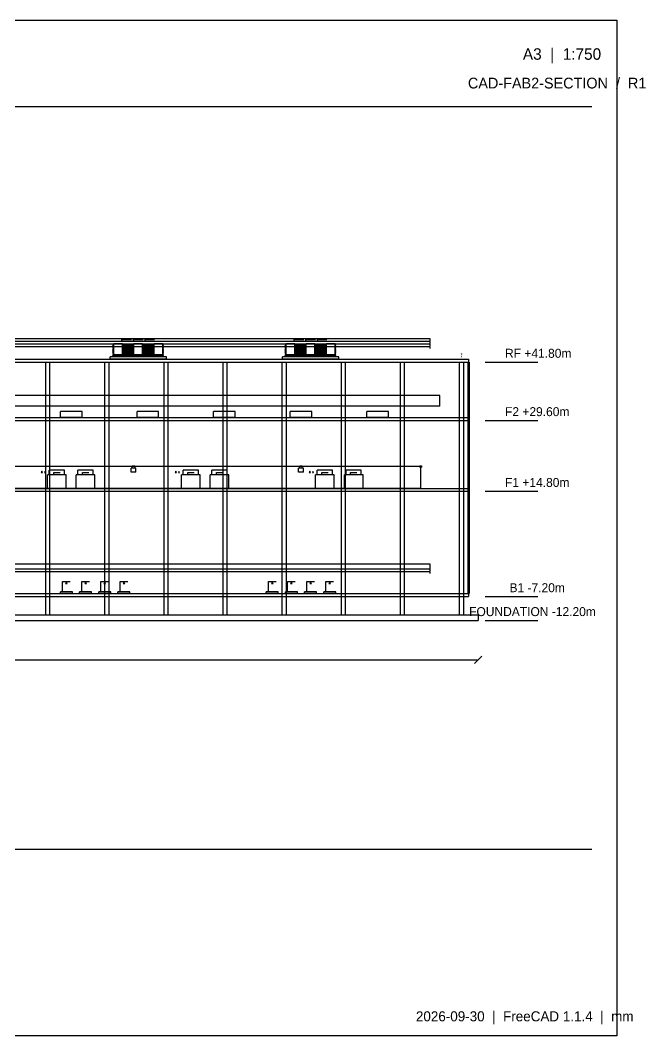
# Model space of a CAD drawing. Header units: millimetres. Extents: x 5250 to 315759, y 5250 to 217500.
# Drawn here: x 185105 to 315759, y 5250 to 217500 of the extents above; entities that cross this region are included whole.
import ezdxf

# ---------------------------------------------------------------- set-up
doc = ezdxf.new("R2010")
doc.units = ezdxf.units.MM

msp = doc.modelspace()

# ---------------------------------------------------------------- linework, layer by layer
at = {"layer": 'cut'}
for p, q in [((28750, 146657.5), (278750, 146657.5)), ((277219.69, 147740), (277250, 147792.5)), ((277280.31, 147740), (277219.69, 147740)), ((277219.69, 147190), (277250, 147242.5)), ((277280.31, 147190), (277219.69, 147190)), ((277250, 147792.5), (277280.31, 147740)), ((277250, 147242.5), (277280.31, 147190)), ((278750, 146657.5), (278750, 146057.5)), ((28750, 146057.5), (278750, 146057.5)), ((190375, 146057.5), (190375, 93257.5)), ((190375, 146057.5), (191225, 146057.5)), ((191225, 146057.5), (191225, 93257.5)), ((202725, 146057.5), (202725, 93257.5)), ((202725, 146057.5), (203575, 146057.5)), ((203575, 146057.5), (203575, 93257.5)), ((215075, 146057.5), (215075, 93257.5)), ((215075, 146057.5), (215925, 146057.5)), ((215925, 146057.5), (215925, 93257.5)), ((227425, 146057.5), (227425, 93257.5)), ((227425, 146057.5), (228275, 146057.5)), ((228275, 146057.5), (228275, 93257.5)), ((239775, 146057.5), (239775, 93257.5)), ((239775, 146057.5), (240625, 146057.5)), ((240625, 146057.5), (240625, 93257.5)), ((252125, 146057.5), (252125, 93257.5)), ((252125, 146057.5), (252975, 146057.5)), ((252975, 146057.5), (252975, 93257.5)), ((264475, 146057.5), (264475, 93257.5)), ((264475, 146057.5), (265325, 146057.5)), ((265325, 146057.5), (265325, 93257.5)), ((276825, 146057.5), (276825, 93257.5)), ((276825, 146057.5), (277675, 146057.5)), ((277675, 146057.5), (277675, 93257.5)), ((278600, 146057.5), (278600, 97657.5)), ((278600, 146057.5), (278900, 146057.5)), ((278900, 146057.5), (278900, 97657.5)), ((28750, 134457.5), (278750, 134457.5)), ((28750, 133857.5), (278750, 133857.5)), ((278750, 134457.5), (278750, 133857.5)), ((268550, 124357.5), (268550, 124057.5)), ((268550, 124357.5), (268950, 124357.5)), ((268550, 124057.5), (268950, 124057.5)), ((268950, 124357.5), (268950, 124057.5)), ((28750, 119657.5), (278750, 119657.5)), ((28750, 119057.5), (278750, 119057.5)), ((278750, 119657.5), (278750, 119057.5)), ((28750, 97657.5), (278750, 97657.5)), ((278600, 97657.5), (278900, 97657.5)), ((278750, 97657.5), (278750, 97057.5)), ((28750, 97057.5), (278750, 97057.5)), ((26750, 93257.5), (280750, 93257.5)), ((26750, 92057.5), (280750, 92057.5)), ((190375, 93257.5), (191225, 93257.5)), ((202725, 93257.5), (203575, 93257.5)), ((215075, 93257.5), (215925, 93257.5)), ((227425, 93257.5), (228275, 93257.5)), ((239775, 93257.5), (240625, 93257.5)), ((252125, 93257.5), (252975, 93257.5)), ((264475, 93257.5), (265325, 93257.5)), ((276825, 93257.5), (277675, 93257.5)), ((280750, 93257.5), (280750, 92057.5))]:
    msp.add_line(p, q, dxfattribs=at)
at = {"layer": 'dimension'}
for p, q in [((26750, 83807.5), (280750, 83807.5)), ((280000, 83057.5), (281500, 84557.5))]:
    msp.add_line(p, q, dxfattribs=at)
at = {"layer": 'equipment'}
for p, q in [((206330, 150757.5), (206355.07, 150757.5)), ((206330, 150457.5), (206330, 150757.5)), ((206355.07, 150757.5), (206429.03, 150757.5)), ((206429.03, 150757.5), (206548.17, 150757.5)), ((206548.17, 150757.5), (206706.51, 150757.5)), ((206706.51, 150757.5), (206896.12, 150757.5)), ((206896.12, 150757.5), (207107.48, 150757.5)), ((207107.48, 150757.5), (207330, 150757.5)), ((207330, 150757.5), (207552.52, 150757.5)), ((207552.52, 150757.5), (207763.88, 150757.5)), ((207763.88, 150757.5), (207953.49, 150757.5)), ((207953.49, 150757.5), (208111.83, 150757.5)), ((208111.83, 150757.5), (208230.97, 150757.5)), ((208230.97, 150757.5), (208304.93, 150757.5)), ((208304.93, 150757.5), (208330, 150757.5)), ((208750, 150757.5), (208775.07, 150757.5)), ((208750, 150457.5), (208750, 150757.5)), ((208775.07, 150757.5), (208849.03, 150757.5)), ((208849.03, 150757.5), (208968.17, 150757.5)), ((208968.17, 150757.5), (209126.51, 150757.5)), ((209126.51, 150757.5), (209316.12, 150757.5)), ((209316.12, 150757.5), (209527.48, 150757.5)), ((209527.48, 150757.5), (209750, 150757.5)), ((209750, 150757.5), (209972.52, 150757.5)), ((209972.52, 150757.5), (210183.88, 150757.5)), ((210183.88, 150757.5), (210373.49, 150757.5)), ((210373.49, 150757.5), (210531.83, 150757.5)), ((210531.83, 150757.5), (210650.97, 150757.5)), ((210650.97, 150757.5), (210724.93, 150757.5)), ((210724.93, 150757.5), (210750, 150757.5)), ((211170, 150757.5), (211195.07, 150757.5)), ((211170, 150457.5), (211170, 150757.5)), ((211195.07, 150757.5), (211269.03, 150757.5)), ((211269.03, 150757.5), (211388.17, 150757.5)), ((211388.17, 150757.5), (211546.51, 150757.5)), ((211546.51, 150757.5), (211736.12, 150757.5)), ((211736.12, 150757.5), (211947.48, 150757.5)), ((211947.48, 150757.5), (212170, 150757.5)), ((212170, 150757.5), (212392.52, 150757.5)), ((212392.52, 150757.5), (212603.88, 150757.5)), ((212603.88, 150757.5), (212793.49, 150757.5)), ((212793.49, 150757.5), (212951.83, 150757.5)), ((212951.83, 150757.5), (213070.97, 150757.5)), ((213070.97, 150757.5), (213144.93, 150757.5)), ((213144.93, 150757.5), (213170, 150757.5)), ((242330, 150757.5), (242355.07, 150757.5)), ((242330, 150457.5), (242330, 150757.5)), ((242355.07, 150757.5), (242429.03, 150757.5)), ((242429.03, 150757.5), (242548.17, 150757.5)), ((242548.17, 150757.5), (242706.51, 150757.5)), ((242706.51, 150757.5), (242896.12, 150757.5)), ((242896.12, 150757.5), (243107.48, 150757.5)), ((243107.48, 150757.5), (243330, 150757.5)), ((243330, 150757.5), (243552.52, 150757.5)), ((243552.52, 150757.5), (243763.88, 150757.5)), ((243763.88, 150757.5), (243953.49, 150757.5)), ((243953.49, 150757.5), (244111.83, 150757.5)), ((244111.83, 150757.5), (244230.97, 150757.5)), ((244230.97, 150757.5), (244304.93, 150757.5)), ((244304.93, 150757.5), (244330, 150757.5)), ((244750, 150757.5), (244775.07, 150757.5)), ((244750, 150457.5), (244750, 150757.5)), ((244775.07, 150757.5), (244849.03, 150757.5)), ((244849.03, 150757.5), (244968.17, 150757.5)), ((244968.17, 150757.5), (245126.51, 150757.5)), ((245126.51, 150757.5), (245316.12, 150757.5)), ((245316.12, 150757.5), (245527.48, 150757.5)), ((245527.48, 150757.5), (245750, 150757.5)), ((245750, 150757.5), (245972.52, 150757.5)), ((245972.52, 150757.5), (246183.88, 150757.5)), ((246183.88, 150757.5), (246373.49, 150757.5)), ((246373.49, 150757.5), (246531.83, 150757.5)), ((246531.83, 150757.5), (246650.97, 150757.5)), ((246650.97, 150757.5), (246724.93, 150757.5)), ((246724.93, 150757.5), (246750, 150757.5)), ((247170, 150757.5), (247195.07, 150757.5)), ((247170, 150457.5), (247170, 150757.5)), ((247195.07, 150757.5), (247269.03, 150757.5)), ((247269.03, 150757.5), (247388.17, 150757.5)), ((247388.17, 150757.5), (247546.51, 150757.5)), ((247546.51, 150757.5), (247736.12, 150757.5)), ((247736.12, 150757.5), (247947.48, 150757.5)), ((247947.48, 150757.5), (248170, 150757.5)), ((248170, 150757.5), (248392.52, 150757.5)), ((248392.52, 150757.5), (248603.88, 150757.5)), ((248603.88, 150757.5), (248793.49, 150757.5)), ((248793.49, 150757.5), (248951.83, 150757.5)), ((248951.83, 150757.5), (249070.97, 150757.5)), ((249070.97, 150757.5), (249144.93, 150757.5)), ((249144.93, 150757.5), (249170, 150757.5)), ((204450, 149707.5), (204450, 149787.5)), ((204650, 149787.5), (204450, 149787.5)), ((204650, 149707.5), (204450, 149707.5)), ((204450, 149457.5), (204450, 149537.5)), ((204650, 149537.5), (204450, 149537.5)), ((204650, 149457.5), (204450, 149457.5)), ((204450, 149207.5), (204450, 149287.5)), ((204650, 149287.5), (204450, 149287.5)), ((204650, 149207.5), (204450, 149207.5)), ((204450, 148957.5), (204450, 149037.5)), ((204650, 149037.5), (204450, 149037.5)), ((204650, 148957.5), (204450, 148957.5)), ((204450, 148707.5), (204450, 148787.5)), ((204650, 148787.5), (204450, 148787.5)), ((204650, 148707.5), (204450, 148707.5)), ((204650, 147557.5), (204650, 149857.5)), ((206450, 149857.5), (204650, 149857.5)), ((206330, 150457.5), (206355.07, 150457.5)), ((206355.07, 150457.5), (206429.03, 150457.5)), ((206429.03, 150457.5), (206548.17, 150457.5)), ((206450, 147557.5), (206450, 149857.5)), ((208850, 149787.5), (206450, 149787.5)), ((208850, 149707.5), (206450, 149707.5)), ((208850, 149537.5), (206450, 149537.5)), ((208850, 149457.5), (206450, 149457.5)), ((208850, 149287.5), (206450, 149287.5)), ((208850, 149207.5), (206450, 149207.5)), ((208850, 149037.5), (206450, 149037.5)), ((208850, 148957.5), (206450, 148957.5)), ((208850, 148787.5), (206450, 148787.5)), ((208850, 148707.5), (206450, 148707.5)), ((206548.17, 150457.5), (206706.51, 150457.5)), ((206706.51, 150457.5), (206896.12, 150457.5)), ((206896.12, 150457.5), (207107.48, 150457.5)), ((207107.48, 150457.5), (207330, 150457.5)), ((207330, 150457.5), (207552.52, 150457.5)), ((207552.52, 150457.5), (207763.88, 150457.5)), ((207763.88, 150457.5), (207953.49, 150457.5)), ((207953.49, 150457.5), (208111.83, 150457.5)), ((208111.83, 150457.5), (208230.97, 150457.5)), ((208230.97, 150457.5), (208304.93, 150457.5)), ((208304.93, 150457.5), (208330, 150457.5)), ((208750, 150457.5), (208775.07, 150457.5)), ((208775.07, 150457.5), (208849.03, 150457.5)), ((208849.03, 150457.5), (208968.17, 150457.5)), ((208850, 147557.5), (208850, 149857.5)), ((210650, 149857.5), (208850, 149857.5)), ((208968.17, 150457.5), (209126.51, 150457.5)), ((209126.51, 150457.5), (209316.12, 150457.5)), ((209316.12, 150457.5), (209527.48, 150457.5)), ((209527.48, 150457.5), (209750, 150457.5)), ((209750, 150457.5), (209972.52, 150457.5)), ((209972.52, 150457.5), (210183.88, 150457.5)), ((210183.88, 150457.5), (210373.49, 150457.5)), ((210373.49, 150457.5), (210531.83, 150457.5)), ((210531.83, 150457.5), (210650.97, 150457.5)), ((210650, 147557.5), (210650, 149857.5)), ((213050, 149787.5), (210650, 149787.5)), ((213050, 149707.5), (210650, 149707.5)), ((213050, 149537.5), (210650, 149537.5)), ((213050, 149457.5), (210650, 149457.5)), ((213050, 149287.5), (210650, 149287.5)), ((213050, 149207.5), (210650, 149207.5)), ((213050, 149037.5), (210650, 149037.5)), ((213050, 148957.5), (210650, 148957.5)), ((213050, 148787.5), (210650, 148787.5)), ((213050, 148707.5), (210650, 148707.5)), ((210650.97, 150457.5), (210724.93, 150457.5)), ((210724.93, 150457.5), (210750, 150457.5)), ((211170, 150457.5), (211195.07, 150457.5)), ((211195.07, 150457.5), (211269.03, 150457.5)), ((211269.03, 150457.5), (211388.17, 150457.5)), ((211388.17, 150457.5), (211546.51, 150457.5)), ((211546.51, 150457.5), (211736.12, 150457.5)), ((211736.12, 150457.5), (211947.48, 150457.5)), ((211947.48, 150457.5), (212170, 150457.5)), ((212170, 150457.5), (212392.52, 150457.5)), ((212392.52, 150457.5), (212603.88, 150457.5)), ((212603.88, 150457.5), (212793.49, 150457.5)), ((212793.49, 150457.5), (212951.83, 150457.5)), ((212951.83, 150457.5), (213070.97, 150457.5)), ((213050, 147557.5), (213050, 149857.5)), ((214850, 149857.5), (213050, 149857.5)), ((213070.97, 150457.5), (213144.93, 150457.5)), ((213144.93, 150457.5), (213170, 150457.5)), ((214850, 147557.5), (214850, 149857.5)), ((215050, 149787.5), (214850, 149787.5)), ((215050, 149707.5), (214850, 149707.5)), ((215050, 149537.5), (214850, 149537.5)), ((215050, 149457.5), (214850, 149457.5)), ((215050, 149287.5), (214850, 149287.5)), ((215050, 149207.5), (214850, 149207.5)), ((215050, 149037.5), (214850, 149037.5)), ((215050, 148957.5), (214850, 148957.5)), ((215050, 148787.5), (214850, 148787.5)), ((215050, 148707.5), (214850, 148707.5)), ((215050, 149707.5), (215050, 149787.5)), ((215050, 149457.5), (215050, 149537.5)), ((215050, 149207.5), (215050, 149287.5)), ((215050, 148957.5), (215050, 149037.5)), ((215050, 148707.5), (215050, 148787.5)), ((240450, 149707.5), (240450, 149787.5)), ((240650, 149787.5), (240450, 149787.5)), ((240650, 149707.5), (240450, 149707.5)), ((240450, 149457.5), (240450, 149537.5)), ((240650, 149537.5), (240450, 149537.5)), ((240650, 149457.5), (240450, 149457.5)), ((240450, 149207.5), (240450, 149287.5)), ((240650, 149287.5), (240450, 149287.5)), ((240650, 149207.5), (240450, 149207.5)), ((240450, 148957.5), (240450, 149037.5)), ((240650, 149037.5), (240450, 149037.5)), ((240650, 148957.5), (240450, 148957.5)), ((240450, 148707.5), (240450, 148787.5)), ((240650, 148787.5), (240450, 148787.5)), ((240650, 148707.5), (240450, 148707.5)), ((240650, 147557.5), (240650, 149857.5)), ((242450, 149857.5), (240650, 149857.5)), ((242330, 150457.5), (242355.07, 150457.5)), ((242355.07, 150457.5), (242429.03, 150457.5)), ((242429.03, 150457.5), (242548.17, 150457.5)), ((242450, 147557.5), (242450, 149857.5)), ((244850, 149787.5), (242450, 149787.5)), ((244850, 149707.5), (242450, 149707.5)), ((244850, 149537.5), (242450, 149537.5)), ((244850, 149457.5), (242450, 149457.5)), ((244850, 149287.5), (242450, 149287.5)), ((244850, 149207.5), (242450, 149207.5)), ((244850, 149037.5), (242450, 149037.5)), ((244850, 148957.5), (242450, 148957.5)), ((244850, 148787.5), (242450, 148787.5)), ((244850, 148707.5), (242450, 148707.5)), ((242548.17, 150457.5), (242706.51, 150457.5)), ((242706.51, 150457.5), (242896.12, 150457.5)), ((242896.12, 150457.5), (243107.48, 150457.5)), ((243107.48, 150457.5), (243330, 150457.5)), ((243330, 150457.5), (243552.52, 150457.5)), ((243552.52, 150457.5), (243763.88, 150457.5)), ((243763.88, 150457.5), (243953.49, 150457.5)), ((243953.49, 150457.5), (244111.83, 150457.5)), ((244111.83, 150457.5), (244230.97, 150457.5)), ((244230.97, 150457.5), (244304.93, 150457.5)), ((244304.93, 150457.5), (244330, 150457.5)), ((244750, 150457.5), (244775.07, 150457.5)), ((244775.07, 150457.5), (244849.03, 150457.5)), ((244849.03, 150457.5), (244968.17, 150457.5)), ((244850, 147557.5), (244850, 149857.5)), ((246650, 149857.5), (244850, 149857.5)), ((244968.17, 150457.5), (245126.51, 150457.5)), ((245126.51, 150457.5), (245316.12, 150457.5)), ((245316.12, 150457.5), (245527.48, 150457.5)), ((245527.48, 150457.5), (245750, 150457.5)), ((245750, 150457.5), (245972.52, 150457.5)), ((245972.52, 150457.5), (246183.88, 150457.5)), ((246183.88, 150457.5), (246373.49, 150457.5)), ((246373.49, 150457.5), (246531.83, 150457.5)), ((246531.83, 150457.5), (246650.97, 150457.5)), ((246650, 147557.5), (246650, 149857.5)), ((249050, 149787.5), (246650, 149787.5)), ((249050, 149707.5), (246650, 149707.5)), ((249050, 149537.5), (246650, 149537.5)), ((249050, 149457.5), (246650, 149457.5)), ((249050, 149287.5), (246650, 149287.5)), ((249050, 149207.5), (246650, 149207.5)), ((249050, 149037.5), (246650, 149037.5)), ((249050, 148957.5), (246650, 148957.5)), ((249050, 148787.5), (246650, 148787.5)), ((249050, 148707.5), (246650, 148707.5)), ((246650.97, 150457.5), (246724.93, 150457.5)), ((246724.93, 150457.5), (246750, 150457.5)), ((247170, 150457.5), (247195.07, 150457.5)), ((247195.07, 150457.5), (247269.03, 150457.5)), ((247269.03, 150457.5), (247388.17, 150457.5)), ((247388.17, 150457.5), (247546.51, 150457.5)), ((247546.51, 150457.5), (247736.12, 150457.5)), ((247736.12, 150457.5), (247947.48, 150457.5)), ((247947.48, 150457.5), (248170, 150457.5)), ((248170, 150457.5), (248392.52, 150457.5)), ((248392.52, 150457.5), (248603.88, 150457.5)), ((248603.88, 150457.5), (248793.49, 150457.5)), ((248793.49, 150457.5), (248951.83, 150457.5)), ((248951.83, 150457.5), (249070.97, 150457.5)), ((249050, 147557.5), (249050, 149857.5)), ((250850, 149857.5), (249050, 149857.5)), ((249070.97, 150457.5), (249144.93, 150457.5)), ((249144.93, 150457.5), (249170, 150457.5)), ((250850, 147557.5), (250850, 149857.5)), ((251050, 149787.5), (250850, 149787.5)), ((251050, 149707.5), (250850, 149707.5)), ((251050, 149537.5), (250850, 149537.5)), ((251050, 149457.5), (250850, 149457.5)), ((251050, 149287.5), (250850, 149287.5)), ((251050, 149207.5), (250850, 149207.5)), ((251050, 149037.5), (250850, 149037.5)), ((251050, 148957.5), (250850, 148957.5)), ((251050, 148787.5), (250850, 148787.5)), ((251050, 148707.5), (250850, 148707.5)), ((251050, 149707.5), (251050, 149787.5)), ((251050, 149457.5), (251050, 149537.5)), ((251050, 149207.5), (251050, 149287.5)), ((251050, 148957.5), (251050, 149037.5)), ((251050, 148707.5), (251050, 148787.5)), ((215650, 147157.5), (203850, 147157.5)), ((203850, 146657.5), (203850, 147157.5)), ((215650, 146657.5), (203850, 146657.5)), ((204450, 148457.5), (204450, 148537.5)), ((204650, 148537.5), (204450, 148537.5)), ((204650, 148457.5), (204450, 148457.5)), ((204450, 148207.5), (204450, 148287.5)), ((204650, 148287.5), (204450, 148287.5)), ((204650, 148207.5), (204450, 148207.5)), ((204450, 147957.5), (204450, 148037.5)), ((204650, 148037.5), (204450, 148037.5)), ((204650, 147957.5), (204450, 147957.5)), ((204450, 147707.5), (204450, 147787.5)), ((204650, 147787.5), (204450, 147787.5)), ((204650, 147707.5), (204450, 147707.5)), ((204450, 147457.5), (204450, 147537.5)), ((215050, 147537.5), (204450, 147537.5)), ((215050, 147457.5), (204450, 147457.5)), ((206450, 147557.5), (204650, 147557.5)), ((208850, 148537.5), (206450, 148537.5)), ((208850, 148457.5), (206450, 148457.5)), ((208850, 148287.5), (206450, 148287.5)), ((208850, 148207.5), (206450, 148207.5)), ((208850, 148037.5), (206450, 148037.5)), ((208850, 147957.5), (206450, 147957.5)), ((208850, 147787.5), (206450, 147787.5)), ((208850, 147707.5), (206450, 147707.5)), ((210650, 147557.5), (208850, 147557.5)), ((213050, 148537.5), (210650, 148537.5)), ((213050, 148457.5), (210650, 148457.5)), ((213050, 148287.5), (210650, 148287.5)), ((213050, 148207.5), (210650, 148207.5)), ((213050, 148037.5), (210650, 148037.5)), ((213050, 147957.5), (210650, 147957.5)), ((213050, 147787.5), (210650, 147787.5)), ((213050, 147707.5), (210650, 147707.5)), ((214850, 147557.5), (213050, 147557.5)), ((215050, 148537.5), (214850, 148537.5)), ((215050, 148457.5), (214850, 148457.5)), ((215050, 148287.5), (214850, 148287.5)), ((215050, 148207.5), (214850, 148207.5)), ((215050, 148037.5), (214850, 148037.5)), ((215050, 147957.5), (214850, 147957.5)), ((215050, 147787.5), (214850, 147787.5)), ((215050, 147707.5), (214850, 147707.5)), ((215050, 148457.5), (215050, 148537.5)), ((215050, 148207.5), (215050, 148287.5)), ((215050, 147957.5), (215050, 148037.5)), ((215050, 147707.5), (215050, 147787.5)), ((215050, 147457.5), (215050, 147537.5)), ((215650, 146657.5), (215650, 147157.5)), ((251650, 147157.5), (239850, 147157.5)), ((239850, 146657.5), (239850, 147157.5)), ((251650, 146657.5), (239850, 146657.5)), ((240450, 148457.5), (240450, 148537.5)), ((240650, 148537.5), (240450, 148537.5)), ((240650, 148457.5), (240450, 148457.5)), ((240450, 148207.5), (240450, 148287.5)), ((240650, 148287.5), (240450, 148287.5)), ((240650, 148207.5), (240450, 148207.5)), ((240450, 147957.5), (240450, 148037.5)), ((240650, 148037.5), (240450, 148037.5)), ((240650, 147957.5), (240450, 147957.5)), ((240450, 147707.5), (240450, 147787.5)), ((240650, 147787.5), (240450, 147787.5)), ((240650, 147707.5), (240450, 147707.5)), ((240450, 147457.5), (240450, 147537.5)), ((251050, 147537.5), (240450, 147537.5)), ((251050, 147457.5), (240450, 147457.5)), ((242450, 147557.5), (240650, 147557.5)), ((244850, 148537.5), (242450, 148537.5)), ((244850, 148457.5), (242450, 148457.5)), ((244850, 148287.5), (242450, 148287.5)), ((244850, 148207.5), (242450, 148207.5)), ((244850, 148037.5), (242450, 148037.5)), ((244850, 147957.5), (242450, 147957.5)), ((244850, 147787.5), (242450, 147787.5)), ((244850, 147707.5), (242450, 147707.5)), ((246650, 147557.5), (244850, 147557.5)), ((249050, 148537.5), (246650, 148537.5)), ((249050, 148457.5), (246650, 148457.5)), ((249050, 148287.5), (246650, 148287.5)), ((249050, 148207.5), (246650, 148207.5)), ((249050, 148037.5), (246650, 148037.5)), ((249050, 147957.5), (246650, 147957.5)), ((249050, 147787.5), (246650, 147787.5)), ((249050, 147707.5), (246650, 147707.5)), ((250850, 147557.5), (249050, 147557.5)), ((251050, 148537.5), (250850, 148537.5)), ((251050, 148457.5), (250850, 148457.5)), ((251050, 148287.5), (250850, 148287.5)), ((251050, 148207.5), (250850, 148207.5)), ((251050, 148037.5), (250850, 148037.5)), ((251050, 147957.5), (250850, 147957.5)), ((251050, 147787.5), (250850, 147787.5)), ((251050, 147707.5), (250850, 147707.5)), ((251050, 148457.5), (251050, 148537.5)), ((251050, 148207.5), (251050, 148287.5)), ((251050, 147957.5), (251050, 148037.5)), ((251050, 147707.5), (251050, 147787.5)), ((251050, 147457.5), (251050, 147537.5)), ((251650, 146657.5), (251650, 147157.5)), ((193500, 134457.5), (193500, 135757.5)), ((198000, 135757.5), (193500, 135757.5)), ((198000, 134457.5), (193500, 134457.5)), ((198000, 134457.5), (198000, 135757.5)), ((209500, 134457.5), (209500, 135757.5)), ((214000, 135757.5), (209500, 135757.5)), ((214000, 134457.5), (209500, 134457.5)), ((214000, 134457.5), (214000, 135757.5)), ((225500, 134457.5), (225500, 135757.5)), ((230000, 135757.5), (225500, 135757.5)), ((230000, 134457.5), (225500, 134457.5)), ((230000, 134457.5), (230000, 135757.5)), ((241500, 134457.5), (241500, 135757.5)), ((246000, 135757.5), (241500, 135757.5)), ((246000, 134457.5), (241500, 134457.5)), ((246000, 134457.5), (246000, 135757.5)), ((257500, 134457.5), (257500, 135757.5)), ((262000, 135757.5), (257500, 135757.5)), ((262000, 134457.5), (257500, 134457.5)), ((262000, 134457.5), (262000, 135757.5)), ((208250, 123057.5), (208250, 123857.5)), ((209250, 123857.5), (208250, 123857.5)), ((208500, 123857.5), (208500, 124307.5)), ((209000, 124307.5), (208500, 124307.5)), ((209000, 123857.5), (209000, 124307.5)), ((209250, 123057.5), (209250, 123857.5)), ((243250, 123057.5), (243250, 123857.5)), ((244250, 123857.5), (243250, 123857.5)), ((243500, 123857.5), (243500, 124307.5)), ((244000, 124307.5), (243500, 124307.5)), ((244000, 123857.5), (244000, 124307.5)), ((244250, 123057.5), (244250, 123857.5)), ((209250, 123057.5), (208250, 123057.5)), ((244250, 123057.5), (243250, 123057.5)), ((193950, 100157.5), (193970.06, 100157.5)), ((193950, 98057.5), (193950, 100157.5)), ((193970.06, 100157.5), (194029.22, 100157.5)), ((194029.22, 100157.5), (194124.53, 100157.5)), ((194124.53, 100157.5), (194251.21, 100157.5)), ((194251.21, 100157.5), (194402.89, 100157.5)), ((194402.89, 100157.5), (194571.98, 100157.5)), ((194571.98, 100157.5), (194750, 100157.5)), ((194750, 100057.5), (194576.79, 99757.5)), ((194576.79, 99757.5), (194923.21, 99757.5)), ((194750, 100157.5), (194928.02, 100157.5)), ((194923.21, 99757.5), (194750, 100057.5)), ((194928.02, 100157.5), (195097.11, 100157.5)), ((195097.11, 100157.5), (195248.79, 100157.5)), ((195248.79, 100157.5), (195375.47, 100157.5)), ((195375.47, 100157.5), (195470.78, 100157.5)), ((195470.78, 100157.5), (195529.94, 100157.5)), ((195529.94, 100157.5), (195550, 100157.5)), ((197950, 100157.5), (197970.06, 100157.5)), ((197950, 98057.5), (197950, 100157.5)), ((197970.06, 100157.5), (198029.22, 100157.5)), ((198029.22, 100157.5), (198124.53, 100157.5)), ((198124.53, 100157.5), (198251.21, 100157.5)), ((198251.21, 100157.5), (198402.89, 100157.5)), ((198402.89, 100157.5), (198571.98, 100157.5)), ((198571.98, 100157.5), (198750, 100157.5)), ((198750, 100057.5), (198576.79, 99757.5)), ((198576.79, 99757.5), (198923.21, 99757.5)), ((198750, 100157.5), (198928.02, 100157.5)), ((198923.21, 99757.5), (198750, 100057.5)), ((198928.02, 100157.5), (199097.11, 100157.5)), ((199097.11, 100157.5), (199248.79, 100157.5)), ((199248.79, 100157.5), (199375.47, 100157.5)), ((199375.47, 100157.5), (199470.78, 100157.5)), ((199470.78, 100157.5), (199529.94, 100157.5)), ((199529.94, 100157.5), (199550, 100157.5)), ((201950, 100157.5), (201970.06, 100157.5)), ((201950, 98057.5), (201950, 100157.5)), ((201970.06, 100157.5), (202029.22, 100157.5)), ((202029.22, 100157.5), (202124.53, 100157.5)), ((202124.53, 100157.5), (202251.21, 100157.5)), ((202251.21, 100157.5), (202402.89, 100157.5)), ((202402.89, 100157.5), (202571.98, 100157.5)), ((202571.98, 100157.5), (202750, 100157.5)), ((202750, 100057.5), (202576.79, 99757.5)), ((202576.79, 99757.5), (202923.21, 99757.5)), ((202750, 100157.5), (202928.02, 100157.5)), ((202923.21, 99757.5), (202750, 100057.5)), ((202928.02, 100157.5), (203097.11, 100157.5)), ((203097.11, 100157.5), (203248.79, 100157.5)), ((203248.79, 100157.5), (203375.47, 100157.5)), ((203375.47, 100157.5), (203470.78, 100157.5)), ((203470.78, 100157.5), (203529.94, 100157.5)), ((203529.94, 100157.5), (203550, 100157.5)), ((205950, 100157.5), (205970.06, 100157.5)), ((205950, 98057.5), (205950, 100157.5)), ((205970.06, 100157.5), (206029.22, 100157.5)), ((206029.22, 100157.5), (206124.53, 100157.5)), ((206124.53, 100157.5), (206251.21, 100157.5)), ((206251.21, 100157.5), (206402.89, 100157.5)), ((206402.89, 100157.5), (206571.98, 100157.5)), ((206571.98, 100157.5), (206750, 100157.5)), ((206750, 100057.5), (206576.79, 99757.5)), ((206576.79, 99757.5), (206923.21, 99757.5)), ((206750, 100157.5), (206928.02, 100157.5)), ((206923.21, 99757.5), (206750, 100057.5)), ((206928.02, 100157.5), (207097.11, 100157.5)), ((207097.11, 100157.5), (207248.79, 100157.5)), ((207248.79, 100157.5), (207375.47, 100157.5)), ((207375.47, 100157.5), (207470.78, 100157.5)), ((207470.78, 100157.5), (207529.94, 100157.5)), ((207529.94, 100157.5), (207550, 100157.5)), ((236950, 100157.5), (236970.06, 100157.5)), ((236950, 98057.5), (236950, 100157.5)), ((236970.06, 100157.5), (237029.22, 100157.5)), ((237029.22, 100157.5), (237124.53, 100157.5)), ((237124.53, 100157.5), (237251.21, 100157.5)), ((237251.21, 100157.5), (237402.89, 100157.5)), ((237402.89, 100157.5), (237571.98, 100157.5)), ((237571.98, 100157.5), (237750, 100157.5)), ((237750, 100057.5), (237576.79, 99757.5)), ((237576.79, 99757.5), (237923.21, 99757.5)), ((237750, 100157.5), (237928.02, 100157.5)), ((237923.21, 99757.5), (237750, 100057.5)), ((237928.02, 100157.5), (238097.11, 100157.5)), ((238097.11, 100157.5), (238248.79, 100157.5)), ((238248.79, 100157.5), (238375.47, 100157.5)), ((238375.47, 100157.5), (238470.78, 100157.5)), ((238470.78, 100157.5), (238529.94, 100157.5)), ((238529.94, 100157.5), (238550, 100157.5)), ((240950, 100157.5), (240970.06, 100157.5)), ((240950, 98057.5), (240950, 100157.5)), ((240970.06, 100157.5), (241029.22, 100157.5)), ((241029.22, 100157.5), (241124.53, 100157.5)), ((241124.53, 100157.5), (241251.21, 100157.5)), ((241251.21, 100157.5), (241402.89, 100157.5)), ((241402.89, 100157.5), (241571.98, 100157.5)), ((241571.98, 100157.5), (241750, 100157.5)), ((241750, 100057.5), (241576.79, 99757.5)), ((241576.79, 99757.5), (241923.21, 99757.5)), ((241750, 100157.5), (241928.02, 100157.5)), ((241923.21, 99757.5), (241750, 100057.5)), ((241928.02, 100157.5), (242097.11, 100157.5)), ((242097.11, 100157.5), (242248.79, 100157.5)), ((242248.79, 100157.5), (242375.47, 100157.5)), ((242375.47, 100157.5), (242470.78, 100157.5)), ((242470.78, 100157.5), (242529.94, 100157.5)), ((242529.94, 100157.5), (242550, 100157.5)), ((244950, 100157.5), (244970.06, 100157.5)), ((244950, 98057.5), (244950, 100157.5)), ((244970.06, 100157.5), (245029.22, 100157.5)), ((245029.22, 100157.5), (245124.53, 100157.5)), ((245124.53, 100157.5), (245251.21, 100157.5)), ((245251.21, 100157.5), (245402.89, 100157.5)), ((245402.89, 100157.5), (245571.98, 100157.5)), ((245571.98, 100157.5), (245750, 100157.5)), ((245750, 100057.5), (245576.79, 99757.5)), ((245576.79, 99757.5), (245923.21, 99757.5)), ((245750, 100157.5), (245928.02, 100157.5)), ((245923.21, 99757.5), (245750, 100057.5)), ((245928.02, 100157.5), (246097.11, 100157.5)), ((246097.11, 100157.5), (246248.79, 100157.5)), ((246248.79, 100157.5), (246375.47, 100157.5)), ((246375.47, 100157.5), (246470.78, 100157.5)), ((246470.78, 100157.5), (246529.94, 100157.5)), ((246529.94, 100157.5), (246550, 100157.5)), ((248950, 100157.5), (248970.06, 100157.5)), ((248950, 98057.5), (248950, 100157.5)), ((248970.06, 100157.5), (249029.22, 100157.5)), ((249029.22, 100157.5), (249124.53, 100157.5)), ((249124.53, 100157.5), (249251.21, 100157.5)), ((249251.21, 100157.5), (249402.89, 100157.5)), ((249402.89, 100157.5), (249571.98, 100157.5)), ((249571.98, 100157.5), (249750, 100157.5)), ((249750, 100057.5), (249576.79, 99757.5)), ((249576.79, 99757.5), (249923.21, 99757.5)), ((249750, 100157.5), (249928.02, 100157.5)), ((249923.21, 99757.5), (249750, 100057.5)), ((249928.02, 100157.5), (250097.11, 100157.5)), ((250097.11, 100157.5), (250248.79, 100157.5)), ((250248.79, 100157.5), (250375.47, 100157.5)), ((250375.47, 100157.5), (250470.78, 100157.5)), ((250470.78, 100157.5), (250529.94, 100157.5)), ((250529.94, 100157.5), (250550, 100157.5)), ((193500, 97657.5), (193500, 98057.5)), ((196000, 98057.5), (193500, 98057.5)), ((196000, 97657.5), (193500, 97657.5)), ((196000, 97657.5), (196000, 98057.5)), ((197500, 97657.5), (197500, 98057.5)), ((200000, 98057.5), (197500, 98057.5)), ((200000, 97657.5), (197500, 97657.5)), ((200000, 97657.5), (200000, 98057.5)), ((201500, 97657.5), (201500, 98057.5)), ((204000, 98057.5), (201500, 98057.5)), ((204000, 97657.5), (201500, 97657.5)), ((204000, 97657.5), (204000, 98057.5)), ((205500, 97657.5), (205500, 98057.5)), ((208000, 98057.5), (205500, 98057.5)), ((208000, 97657.5), (205500, 97657.5)), ((208000, 97657.5), (208000, 98057.5)), ((236500, 97657.5), (236500, 98057.5)), ((239000, 98057.5), (236500, 98057.5)), ((239000, 97657.5), (236500, 97657.5)), ((239000, 97657.5), (239000, 98057.5)), ((240500, 97657.5), (240500, 98057.5)), ((243000, 98057.5), (240500, 98057.5)), ((243000, 97657.5), (240500, 97657.5)), ((243000, 97657.5), (243000, 98057.5)), ((244500, 97657.5), (244500, 98057.5)), ((247000, 98057.5), (244500, 98057.5)), ((247000, 97657.5), (244500, 97657.5)), ((247000, 97657.5), (247000, 98057.5)), ((248500, 97657.5), (248500, 98057.5)), ((251000, 98057.5), (248500, 98057.5)), ((251000, 97657.5), (248500, 97657.5)), ((251000, 97657.5), (251000, 98057.5))]:
    msp.add_line(p, q, dxfattribs=at)
at = {"layer": 'frame'}
for p, q in [((5250, 217500), (309750, 217500)), ((309750, 217500), (309750, 5250)), ((10500, 199500), (304500, 199500)), ((10500, 44250), (304500, 44250)), ((309750, 5250), (5250, 5250))]:
    msp.add_line(p, q, dxfattribs=at)
at = {"layer": 'grid'}
for p, q in [((282250, 146057.5), (293250, 146057.5)), ((282250, 133857.5), (293250, 133857.5)), ((282250, 119057.5), (293250, 119057.5)), ((282250, 97057.5), (293250, 97057.5)), ((282250, 92057.5), (293250, 92057.5))]:
    msp.add_line(p, q, dxfattribs=at)
at = {"layer": 'interiors'}
for p, q in [((268750, 124257.5), (49450, 124257.5)), ((191150, 122457.5), (191150, 123457.5)), ((194350, 123457.5), (191150, 123457.5)), ((194350, 122457.5), (194350, 123457.5)), ((197150, 122457.5), (197150, 123457.5)), ((200350, 123457.5), (197150, 123457.5)), ((200350, 122457.5), (200350, 123457.5)), ((219150, 122457.5), (219150, 123457.5)), ((222350, 123457.5), (219150, 123457.5)), ((222350, 122457.5), (222350, 123457.5)), ((225150, 122457.5), (225150, 123457.5)), ((228350, 123457.5), (225150, 123457.5)), ((228350, 122457.5), (228350, 123457.5)), ((247150, 122457.5), (247150, 123457.5)), ((250350, 123457.5), (247150, 123457.5)), ((250350, 122457.5), (250350, 123457.5)), ((253150, 122457.5), (253150, 123457.5)), ((256350, 123457.5), (253150, 123457.5)), ((256350, 122457.5), (256350, 123457.5)), ((268750, 119657.5), (268750, 124257.5)), ((190800, 119657.5), (190800, 122457.5)), ((194700, 122457.5), (190800, 122457.5)), ((192100, 122957.5), (192116.3, 122957.5)), ((192100, 122457.5), (192100, 122957.5)), ((192116.3, 122957.5), (192164.37, 122957.5)), ((192164.37, 122957.5), (192241.81, 122957.5)), ((192241.81, 122957.5), (192344.73, 122957.5)), ((192344.73, 122957.5), (192467.98, 122957.5)), ((192467.98, 122957.5), (192605.36, 122957.5)), ((192605.36, 122957.5), (192750, 122957.5)), ((192750, 122957.5), (192894.64, 122957.5)), ((192894.64, 122957.5), (193032.02, 122957.5)), ((193032.02, 122957.5), (193155.27, 122957.5)), ((193155.27, 122957.5), (193258.19, 122957.5)), ((193258.19, 122957.5), (193335.63, 122957.5)), ((193335.63, 122957.5), (193383.7, 122957.5)), ((193383.7, 122957.5), (193400, 122957.5)), ((194700, 119657.5), (194700, 122457.5)), ((196800, 119657.5), (196800, 122457.5)), ((200700, 122457.5), (196800, 122457.5)), ((198100, 122957.5), (198116.3, 122957.5)), ((198100, 122457.5), (198100, 122957.5)), ((198116.3, 122957.5), (198164.37, 122957.5)), ((198164.37, 122957.5), (198241.81, 122957.5)), ((198241.81, 122957.5), (198344.73, 122957.5)), ((198344.73, 122957.5), (198467.98, 122957.5)), ((198467.98, 122957.5), (198605.36, 122957.5)), ((198605.36, 122957.5), (198750, 122957.5)), ((198750, 122957.5), (198894.64, 122957.5)), ((198894.64, 122957.5), (199032.02, 122957.5)), ((199032.02, 122957.5), (199155.27, 122957.5)), ((199155.27, 122957.5), (199258.19, 122957.5)), ((199258.19, 122957.5), (199335.63, 122957.5)), ((199335.63, 122957.5), (199383.7, 122957.5)), ((199383.7, 122957.5), (199400, 122957.5)), ((200700, 119657.5), (200700, 122457.5)), ((218800, 119657.5), (218800, 122457.5)), ((222700, 122457.5), (218800, 122457.5)), ((220100, 122957.5), (220116.3, 122957.5)), ((220100, 122457.5), (220100, 122957.5)), ((220116.3, 122957.5), (220164.37, 122957.5)), ((220164.37, 122957.5), (220241.81, 122957.5)), ((220241.81, 122957.5), (220344.73, 122957.5)), ((220344.73, 122957.5), (220467.98, 122957.5)), ((220467.98, 122957.5), (220605.36, 122957.5)), ((220605.36, 122957.5), (220750, 122957.5)), ((220750, 122957.5), (220894.64, 122957.5)), ((220894.64, 122957.5), (221032.02, 122957.5)), ((221032.02, 122957.5), (221155.27, 122957.5)), ((221155.27, 122957.5), (221258.19, 122957.5)), ((221258.19, 122957.5), (221335.63, 122957.5)), ((221335.63, 122957.5), (221383.7, 122957.5)), ((221383.7, 122957.5), (221400, 122957.5)), ((222700, 119657.5), (222700, 122457.5)), ((224800, 119657.5), (224800, 122457.5)), ((228700, 122457.5), (224800, 122457.5)), ((226100, 122957.5), (226116.3, 122957.5)), ((226100, 122457.5), (226100, 122957.5)), ((226116.3, 122957.5), (226164.37, 122957.5)), ((226164.37, 122957.5), (226241.81, 122957.5)), ((226241.81, 122957.5), (226344.73, 122957.5)), ((226344.73, 122957.5), (226467.98, 122957.5)), ((226467.98, 122957.5), (226605.36, 122957.5)), ((226605.36, 122957.5), (226750, 122957.5)), ((226750, 122957.5), (226894.64, 122957.5)), ((226894.64, 122957.5), (227032.02, 122957.5)), ((227032.02, 122957.5), (227155.27, 122957.5)), ((227155.27, 122957.5), (227258.19, 122957.5)), ((227258.19, 122957.5), (227335.63, 122957.5)), ((227335.63, 122957.5), (227383.7, 122957.5)), ((227383.7, 122957.5), (227400, 122957.5)), ((228700, 119657.5), (228700, 122457.5)), ((246800, 119657.5), (246800, 122457.5)), ((250700, 122457.5), (246800, 122457.5)), ((248100, 122957.5), (248116.3, 122957.5)), ((248100, 122457.5), (248100, 122957.5)), ((248116.3, 122957.5), (248164.37, 122957.5)), ((248164.37, 122957.5), (248241.81, 122957.5)), ((248241.81, 122957.5), (248344.73, 122957.5)), ((248344.73, 122957.5), (248467.98, 122957.5)), ((248467.98, 122957.5), (248605.36, 122957.5)), ((248605.36, 122957.5), (248750, 122957.5)), ((248750, 122957.5), (248894.64, 122957.5)), ((248894.64, 122957.5), (249032.02, 122957.5)), ((249032.02, 122957.5), (249155.27, 122957.5)), ((249155.27, 122957.5), (249258.19, 122957.5)), ((249258.19, 122957.5), (249335.63, 122957.5)), ((249335.63, 122957.5), (249383.7, 122957.5)), ((249383.7, 122957.5), (249400, 122957.5)), ((250700, 119657.5), (250700, 122457.5)), ((252800, 119657.5), (252800, 122457.5)), ((256700, 122457.5), (252800, 122457.5)), ((254100, 122957.5), (254116.3, 122957.5)), ((254100, 122457.5), (254100, 122957.5)), ((254116.3, 122957.5), (254164.37, 122957.5)), ((254164.37, 122957.5), (254241.81, 122957.5)), ((254241.81, 122957.5), (254344.73, 122957.5)), ((254344.73, 122957.5), (254467.98, 122957.5)), ((254467.98, 122957.5), (254605.36, 122957.5)), ((254605.36, 122957.5), (254750, 122957.5)), ((254750, 122957.5), (254894.64, 122957.5)), ((254894.64, 122957.5), (255032.02, 122957.5)), ((255032.02, 122957.5), (255155.27, 122957.5)), ((255155.27, 122957.5), (255258.19, 122957.5)), ((255258.19, 122957.5), (255335.63, 122957.5)), ((255335.63, 122957.5), (255383.7, 122957.5)), ((255383.7, 122957.5), (255400, 122957.5)), ((256700, 119657.5), (256700, 122457.5)), ((268750, 119657.5), (38750, 119657.5)), ((194700, 119657.5), (190800, 119657.5)), ((200700, 119657.5), (196800, 119657.5)), ((222700, 119657.5), (218800, 119657.5)), ((228700, 119657.5), (224800, 119657.5)), ((250700, 119657.5), (246800, 119657.5)), ((256700, 119657.5), (252800, 119657.5))]:
    msp.add_line(p, q, dxfattribs=at)
at = {"layer": 'piping'}
for p, q in [((270750, 150942.5), (36750, 150942.5)), ((270750, 150936.61), (270750, 150942.5)), ((270750, 150919.23), (270750, 150936.61)), ((270750, 150891.23), (270750, 150919.23)), ((270750, 150854.02), (270750, 150891.23)), ((270750, 150809.46), (270750, 150854.02)), ((270750, 150759.79), (270750, 150809.46)), ((270750, 150707.5), (270750, 150759.79)), ((270750, 150655.21), (270750, 150707.5)), ((270750, 150367.5), (36750, 150367.5)), ((270750, 149792.5), (36750, 149792.5)), ((270750, 149217.5), (36750, 149217.5)), ((270750, 150605.54), (270750, 150655.21)), ((270750, 150560.98), (270750, 150605.54)), ((270750, 150523.77), (270750, 150560.98)), ((270750, 150495.77), (270750, 150523.77)), ((270750, 150478.39), (270750, 150495.77)), ((270750, 150472.5), (270750, 150478.39)), ((270750, 150362.23), (270750, 150367.5)), ((270750, 150346.7), (270750, 150362.23)), ((270750, 150321.68), (270750, 150346.7)), ((270750, 150288.43), (270750, 150321.68)), ((270750, 150248.62), (270750, 150288.43)), ((270750, 150204.23), (270750, 150248.62)), ((270750, 150157.5), (270750, 150204.23)), ((270750, 150110.77), (270750, 150157.5)), ((270750, 150066.38), (270750, 150110.77)), ((270750, 150026.57), (270750, 150066.38)), ((270750, 149993.32), (270750, 150026.57)), ((270750, 149968.3), (270750, 149993.32)), ((270750, 149952.77), (270750, 149968.3)), ((270750, 149947.5), (270750, 149952.77)), ((270750, 149787.86), (270750, 149792.5)), ((270750, 149774.18), (270750, 149787.86)), ((270750, 149752.14), (270750, 149774.18)), ((270750, 149722.85), (270750, 149752.14)), ((270750, 149687.77), (270750, 149722.85)), ((270750, 149648.67), (270750, 149687.77)), ((270750, 149607.5), (270750, 149648.67)), ((270750, 149566.33), (270750, 149607.5)), ((270750, 149527.23), (270750, 149566.33)), ((270750, 149492.15), (270750, 149527.23)), ((270750, 149462.86), (270750, 149492.15)), ((270750, 149440.82), (270750, 149462.86)), ((270750, 149427.14), (270750, 149440.82)), ((270750, 149422.5), (270750, 149427.14)), ((270750, 149213.49), (270750, 149217.5)), ((270750, 149201.66), (270750, 149213.49)), ((270750, 149182.59), (270750, 149201.66)), ((270750, 149157.26), (270750, 149182.59)), ((270750, 149126.92), (270750, 149157.26)), ((270750, 149093.1), (270750, 149126.92)), ((270750, 149057.5), (270750, 149093.1)), ((270750, 149021.9), (270750, 149057.5)), ((270750, 148988.08), (270750, 149021.9)), ((270750, 148957.74), (270750, 148988.08)), ((270750, 148932.41), (270750, 148957.74)), ((270750, 148913.34), (270750, 148932.41)), ((270750, 148901.51), (270750, 148913.34)), ((270750, 148897.5), (270750, 148901.51)), ((272750, 139057.5), (34750, 139057.5)), ((272750, 136857.5), (272750, 139057.5)), ((272750, 136857.5), (34750, 136857.5)), ((189600, 123247.5), (189435.46, 122962.5)), ((189764.54, 122962.5), (189600, 123247.5)), ((190250, 123177.5), (190146.08, 122997.5)), ((190353.92, 122997.5), (190250, 123177.5)), ((217600, 123247.5), (217435.46, 122962.5)), ((217764.54, 122962.5), (217600, 123247.5)), ((218250, 123177.5), (218146.08, 122997.5)), ((218353.92, 122997.5), (218250, 123177.5)), ((245600, 123247.5), (245435.46, 122962.5)), ((245764.54, 122962.5), (245600, 123247.5)), ((246250, 123177.5), (246146.08, 122997.5)), ((246353.92, 122997.5), (246250, 123177.5)), ((189435.46, 122962.5), (189764.54, 122962.5)), ((190146.08, 122997.5), (190353.92, 122997.5)), ((217435.46, 122962.5), (217764.54, 122962.5)), ((218146.08, 122997.5), (218353.92, 122997.5)), ((245435.46, 122962.5), (245764.54, 122962.5)), ((246146.08, 122997.5), (246353.92, 122997.5)), ((270750, 103847.5), (36750, 103847.5)), ((270750, 102767.5), (36750, 102767.5)), ((270750, 102227.5), (36750, 102227.5)), ((270750, 103840.23), (270750, 103847.5)), ((270750, 103818.78), (270750, 103840.23)), ((270750, 103784.23), (270750, 103818.78)), ((270750, 103738.31), (270750, 103784.23)), ((270750, 103683.33), (270750, 103738.31)), ((270750, 103622.03), (270750, 103683.33)), ((270750, 103557.5), (270750, 103622.03)), ((270750, 103492.97), (270750, 103557.5)), ((270750, 103431.67), (270750, 103492.97)), ((270750, 103376.69), (270750, 103431.67)), ((270750, 103330.77), (270750, 103376.69)), ((270750, 103296.22), (270750, 103330.77)), ((270750, 103301.23), (270750, 103307.5)), ((270750, 103282.74), (270750, 103301.23)), ((270750, 103274.77), (270750, 103296.22)), ((270750, 103252.96), (270750, 103282.74)), ((270750, 103267.5), (270750, 103274.77)), ((270750, 103213.37), (270750, 103252.96)), ((270750, 103165.97), (270750, 103213.37)), ((270750, 103113.13), (270750, 103165.97)), ((270750, 103057.5), (270750, 103113.13)), ((270750, 103001.87), (270750, 103057.5)), ((270750, 102949.03), (270750, 103001.87)), ((270750, 102901.63), (270750, 102949.03)), ((270750, 102862.04), (270750, 102901.63)), ((270750, 102832.26), (270750, 102862.04)), ((270750, 102813.77), (270750, 102832.26)), ((270750, 102807.5), (270750, 102813.77)), ((270750, 102762.23), (270750, 102767.5)), ((270750, 102746.7), (270750, 102762.23)), ((270750, 102721.68), (270750, 102746.7)), ((270750, 102688.43), (270750, 102721.68)), ((270750, 102648.62), (270750, 102688.43)), ((270750, 102604.23), (270750, 102648.62)), ((270750, 102557.5), (270750, 102604.23)), ((270750, 102510.77), (270750, 102557.5)), ((270750, 102466.38), (270750, 102510.77)), ((270750, 102426.57), (270750, 102466.38)), ((270750, 102393.32), (270750, 102426.57)), ((270750, 102368.3), (270750, 102393.32)), ((270750, 102352.77), (270750, 102368.3)), ((270750, 102347.5), (270750, 102352.77)), ((270750, 102223.24), (270750, 102227.5)), ((270750, 102210.66), (270750, 102223.24)), ((270750, 102190.41), (270750, 102210.66)), ((270750, 102163.49), (270750, 102190.41)), ((270750, 102131.26), (270750, 102163.49)), ((270750, 102095.33), (270750, 102131.26)), ((270750, 102057.5), (270750, 102095.33)), ((270750, 102019.67), (270750, 102057.5)), ((270750, 101983.74), (270750, 102019.67)), ((270750, 101951.51), (270750, 101983.74)), ((270750, 101924.59), (270750, 101951.51)), ((270750, 101904.34), (270750, 101924.59)), ((270750, 101891.76), (270750, 101904.34)), ((270750, 101887.5), (270750, 101891.76))]:
    msp.add_line(p, q, dxfattribs=at)

# ---------------------------------------------------------------- texts
at = {"layer": 'annotation'}
for s, height, p in [('A3  |  1:750', 2400, (290100, 209250)), ('CAD-FAB2-SECTION  /  R1', 2250, (278625, 203250)), ('RF +41.80m', 1875, (286375, 146957.5)), ('F2 +29.60m', 1875, (286375, 134757.5)), ('F1 +14.80m', 1875, (286375, 119957.5)), ('B1 -7.20m', 1875, (287312.5, 97957.5)), ('FOUNDATION -12.20m', 1875, (278875, 92957.5)), ('2026-09-30  |  FreeCAD 1.1.4  |  mm', 2100, (267750, 8250))]:
    msp.add_text(s, height=height, dxfattribs=at).set_placement(p)

doc.saveas('drawing.dxf')
